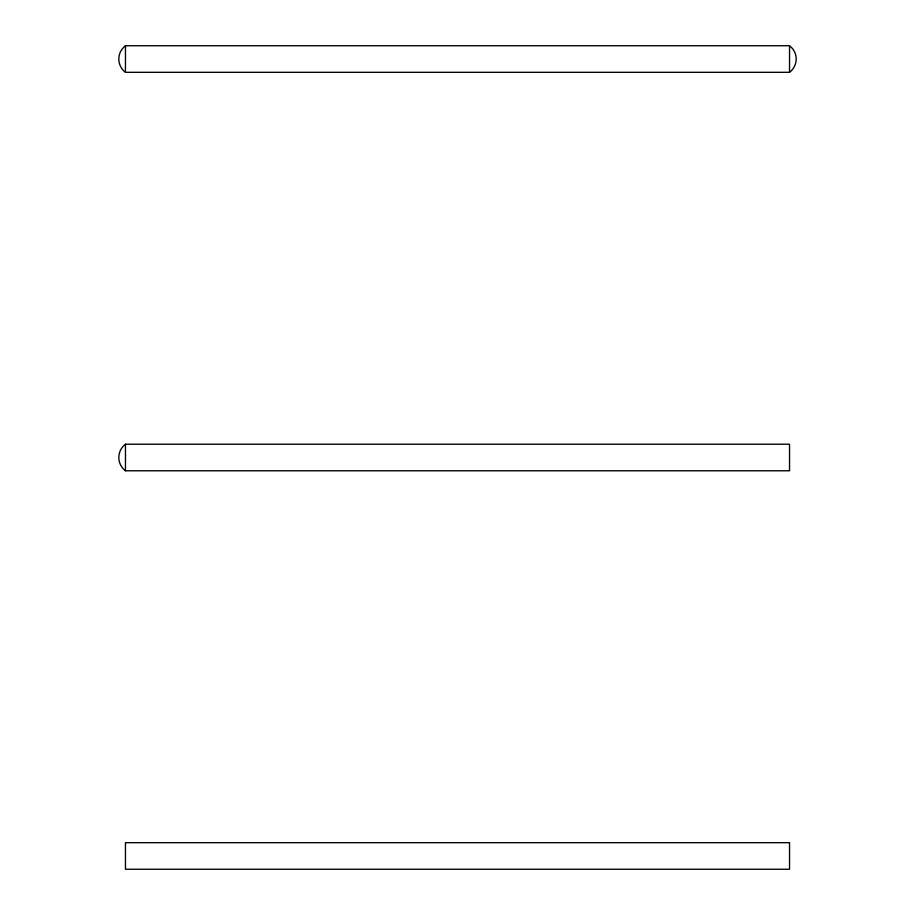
<?xml version="1.0" encoding="UTF-8"?>
<svg xmlns="http://www.w3.org/2000/svg" width="915" height="915" viewBox="0 0 915 915"><rect width="100%" height="100%" fill="white"/><g stroke="black" fill="none" stroke-linecap="round" stroke-linejoin="round"><path stroke-width="1.37" d="M125.458 45.75L789.542 45.75L789.542 72.319L125.458 72.319L125.458 45.75A16.607 16.607 0 0 0 125.458 72.319M125.458 444.221L789.542 444.221L789.542 470.779L125.458 470.779L125.458 444.221A16.607 16.607 0 0 0 125.458 470.779M789.542 45.75A16.607 16.607 0 0 1 789.542 72.319M789.542 842.681L125.458 842.681L125.458 869.25L789.542 869.25L789.542 842.681"/></g></svg>
